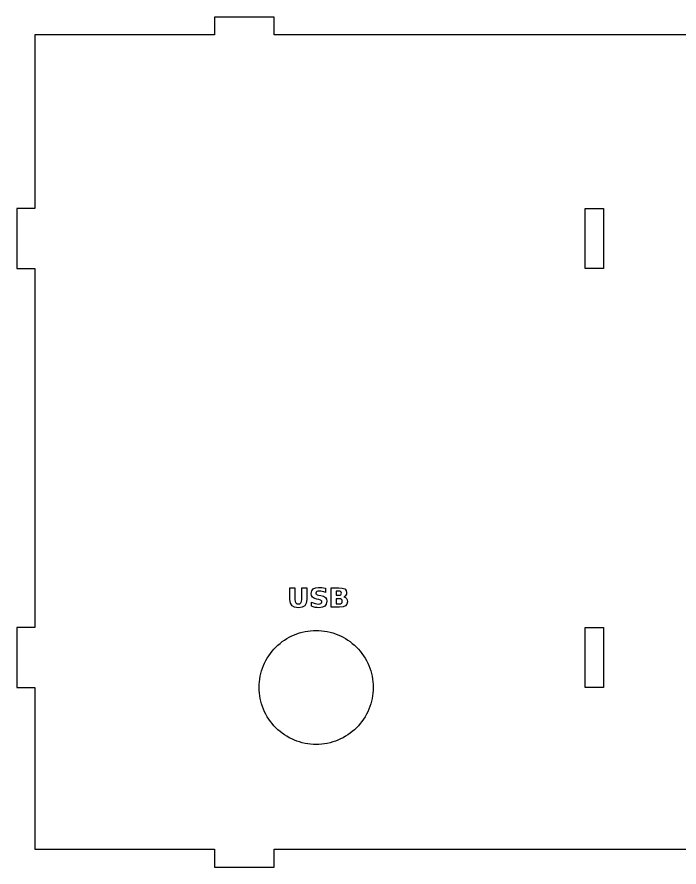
# Model space of a CAD drawing. Header units: millimetres. Extents: x 0 to 236, y 0 to 142.
# Drawn here: x 0 to 110.6, y 0 to 142 of the extents above; entities that cross this region are included whole.
import ezdxf

# ---------------------------------------------------------------- set-up
doc = ezdxf.new("R2010")
doc.units = ezdxf.units.MM
doc.layers.add('CUT', color=1, linetype='Continuous')
doc.layers.add('ENGRAVE', color=5, linetype='Continuous')

msp = doc.modelspace()

# ---------------------------------------------------------------- linework, layer by layer
at = {"layer": 'CUT'}
msp.add_lwpolyline([(113, 139), (43, 139), (43, 142), (33, 142), (33, 139), (3, 139), (3, 110), (0, 110), (0, 100), (3, 100), (3, 40), (0, 40), (0, 30), (3, 30), (3, 3), (33, 3), (33, 0), (43, 0), (43, 3), (113, 3)], dxfattribs=at)
for points in [[(94.975, 99.975), (94.975, 110.025), (98.025, 110.025), (98.025, 99.975), (94.975, 99.975)], [(94.975, 29.975), (94.975, 40.025), (98.025, 40.025), (98.025, 29.975), (94.975, 29.975)], [(40.5209, 30.9336), (40.5781, 31.3976), (40.658, 31.8582), (40.7605, 32.3144), (40.8851, 32.765), (41.0318, 33.2089), (41.2, 33.6451), (41.3895, 34.0725), (41.5997, 34.4901), (41.8301, 34.8968), (42.0803, 35.2918), (42.3494, 35.674), (42.6371, 36.0426), (42.9424, 36.3966), (43.2648, 36.7352), (43.6034, 37.0576), (43.9574, 37.3629), (44.326, 37.6506), (44.7082, 37.9197), (45.1032, 38.1699), (45.5099, 38.4003), (45.9275, 38.6105), (46.3549, 38.8), (46.7911, 38.9682), (47.235, 39.1149), (47.6856, 39.2395), (48.1418, 39.342), (48.6024, 39.4219), (49.0664, 39.4791), (49.5326, 39.5135), (50, 39.525), (50.4674, 39.5135), (50.9336, 39.4791), (51.3976, 39.4219), (51.8582, 39.342), (52.3144, 39.2395), (52.765, 39.1149), (53.2089, 38.9682), (53.6451, 38.8), (54.0725, 38.6105), (54.4901, 38.4003), (54.8968, 38.1699), (55.2918, 37.9197), (55.674, 37.6506), (56.0426, 37.3629), (56.3966, 37.0576), (56.7352, 36.7352), (57.0576, 36.3966), (57.3629, 36.0426), (57.6506, 35.674), (57.9197, 35.2918), (58.1699, 34.8968), (58.4003, 34.4901), (58.6105, 34.0725), (58.8, 33.6451), (58.9682, 33.2089), (59.1149, 32.765), (59.2395, 32.3144), (59.342, 31.8582), (59.4219, 31.3976), (59.4791, 30.9336), (59.5135, 30.4674), (59.525, 30), (59.5135, 29.5326), (59.4791, 29.0664), (59.4219, 28.6024), (59.342, 28.1418), (59.2395, 27.6856), (59.1149, 27.235), (58.9682, 26.7911), (58.8, 26.3549), (58.6105, 25.9275), (58.4003, 25.5099), (58.1699, 25.1032), (57.9197, 24.7082), (57.6506, 24.326), (57.3629, 23.9574), (57.0576, 23.6034), (56.7352, 23.2648), (56.3966, 22.9424), (56.0426, 22.6371), (55.674, 22.3494), (55.2918, 22.0803), (54.8968, 21.8301), (54.4901, 21.5997), (54.0725, 21.3895), (53.6451, 21.2), (53.2089, 21.0318), (52.765, 20.8851), (52.3144, 20.7605), (51.8582, 20.658), (51.3976, 20.5781), (50.9336, 20.5209), (50.4674, 20.4865), (50, 20.475), (49.5326, 20.4865), (49.0664, 20.5209), (48.6024, 20.5781), (48.1418, 20.658), (47.6856, 20.7605), (47.235, 20.8851), (46.7911, 21.0318), (46.3549, 21.2), (45.9275, 21.3895), (45.5099, 21.5997), (45.1032, 21.8301), (44.7082, 22.0803), (44.326, 22.3494), (43.9574, 22.6371), (43.6034, 22.9424), (43.2648, 23.2648), (42.9424, 23.6034), (42.6371, 23.9574), (42.3494, 24.326), (42.0803, 24.7082), (41.8301, 25.1032), (41.5997, 25.5099), (41.3895, 25.9275), (41.2, 26.3549), (41.0318, 26.7911), (40.8851, 27.235), (40.7605, 27.6856), (40.658, 28.1418), (40.5781, 28.6024), (40.5209, 29.0664), (40.4865, 29.5326), (40.475, 30), (40.4865, 30.4674), (40.5209, 30.9336)]]:
    msp.add_lwpolyline(points, close=True, dxfattribs=at)
at = {"layer": 'ENGRAVE'}
for points in [[(45.616, 46.6608), (46.4619, 46.6608), (46.4619, 44.6941), (46.4951, 44.3456), (46.5948, 44.1127), (46.7697, 43.9819), (47.0286, 43.9383), (47.2891, 43.9819), (47.4645, 44.1127), (47.5642, 44.3456), (47.5974, 44.6941), (47.5974, 46.6608), (48.4433, 46.6608), (48.4433, 44.6941), (48.3559, 44.0863), (48.0938, 43.6563), (47.6531, 43.4011), (47.0286, 43.316), (46.4054, 43.4011), (45.9648, 43.6563), (45.7032, 44.0863), (45.616, 44.6941), (45.616, 46.6608)], [(51.5525, 46.5574), (51.5525, 45.8627), (51.2857, 45.9687), (51.0252, 46.0448), (50.7755, 46.0913), (50.54, 46.1067), (50.2763, 46.0858), (50.0914, 46.023), (49.9828, 45.9169), (49.9466, 45.7643), (49.971, 45.6467), (50.0443, 45.5583), (50.1819, 45.4903), (50.3994, 45.4324), (50.7594, 45.36), (51.2273, 45.2211), (51.537, 45.0253), (51.7105, 44.7543), (51.7684, 44.3883), (51.6879, 43.9154), (51.4463, 43.5811), (51.0394, 43.3823), (50.4627, 43.316), (50.1505, 43.331), (49.8369, 43.3758), (49.5226, 43.4493), (49.2083, 43.5516), (49.2083, 44.2652), (49.5173, 44.119), (49.8158, 44.0135), (50.1039, 43.9502), (50.3818, 43.9291), (50.6263, 43.9522), (50.8058, 44.0213), (50.916, 44.1337), (50.9527, 44.2856), (50.9278, 44.4215), (50.8529, 44.5226), (50.7033, 44.6019), (50.4542, 44.6723), (50.1266, 44.7448), (49.7005, 44.8815), (49.4066, 45.0809), (49.2362, 45.3516), (49.1795, 45.7024), (49.2586, 46.1359), (49.4959, 46.4562), (49.8815, 46.6539), (50.4057, 46.7198), (50.6801, 46.7096), (50.9619, 46.6791), (51.2523, 46.6283), (51.5525, 46.5574)], [(54.6399, 45.1357), (54.8813, 45.0229), (55.0611, 44.8432), (55.1734, 44.6061), (55.2109, 44.3208), (55.1307, 43.9065), (54.8902, 43.6127), (54.4859, 43.4382), (53.9143, 43.38), (52.5109, 43.38), (52.5109, 46.6608), (53.7807, 46.6608), (54.3699, 46.6091), (54.7707, 46.4541), (55.0006, 46.1853), (55.0773, 45.7924), (55.0491, 45.5711), (54.9648, 45.3853), (54.8277, 45.2389), (54.6399, 45.1357)], [(53.8243, 45.3902), (54.0003, 45.4122), (54.1273, 45.4781), (54.2049, 45.5869), (54.2307, 45.7376), (54.2049, 45.8868), (54.1273, 45.9956), (54.0003, 46.0626), (53.8243, 46.0849), (53.3567, 46.0849), (53.3567, 45.3902), (53.8243, 45.3902)], [(53.8531, 43.9559), (54.0762, 43.9828), (54.2363, 44.0634), (54.3328, 44.1984), (54.365, 44.3883), (54.3332, 44.5751), (54.2377, 44.7082), (54.0779, 44.7884), (53.8531, 44.8151), (53.3567, 44.8151), (53.3567, 43.9559), (53.8531, 43.9559)]]:
    msp.add_lwpolyline(points, close=True, dxfattribs=at)

doc.saveas('drawing.dxf')
